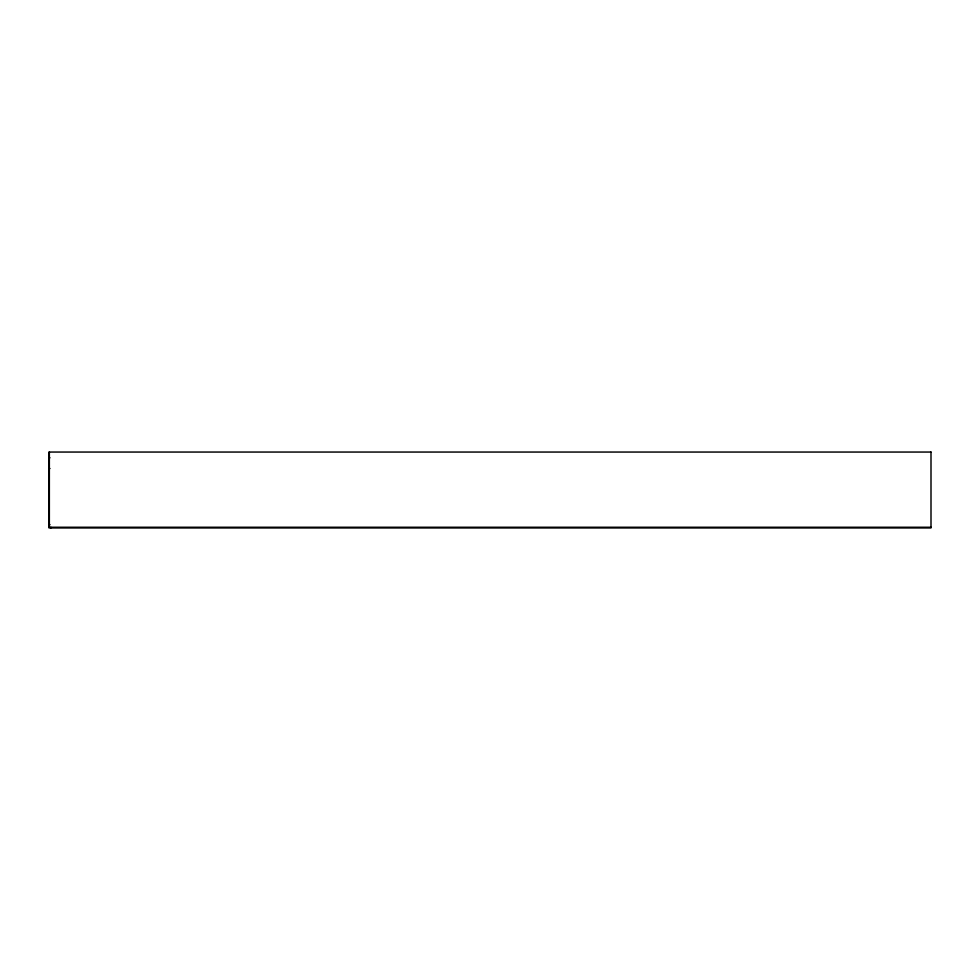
<?xml version="1.0" encoding="UTF-8"?>
<svg xmlns="http://www.w3.org/2000/svg" width="980" height="980" viewBox="0 0 980 980"><rect width="100%" height="100%" fill="white"/><g stroke="black" fill="none" stroke-linecap="round" stroke-linejoin="round"><path stroke-width="1.47" d="M49 457.783L49.931 457.783M49 468.514L49.931 468.514M49 524.631L49.931 524.631M931 527.252L49.355 527.252L49.355 452.05M50.887 527.252L50.887 527.951M931 452.05L49 452.05L49 527.951L931 527.951L931 452.05"/></g></svg>
